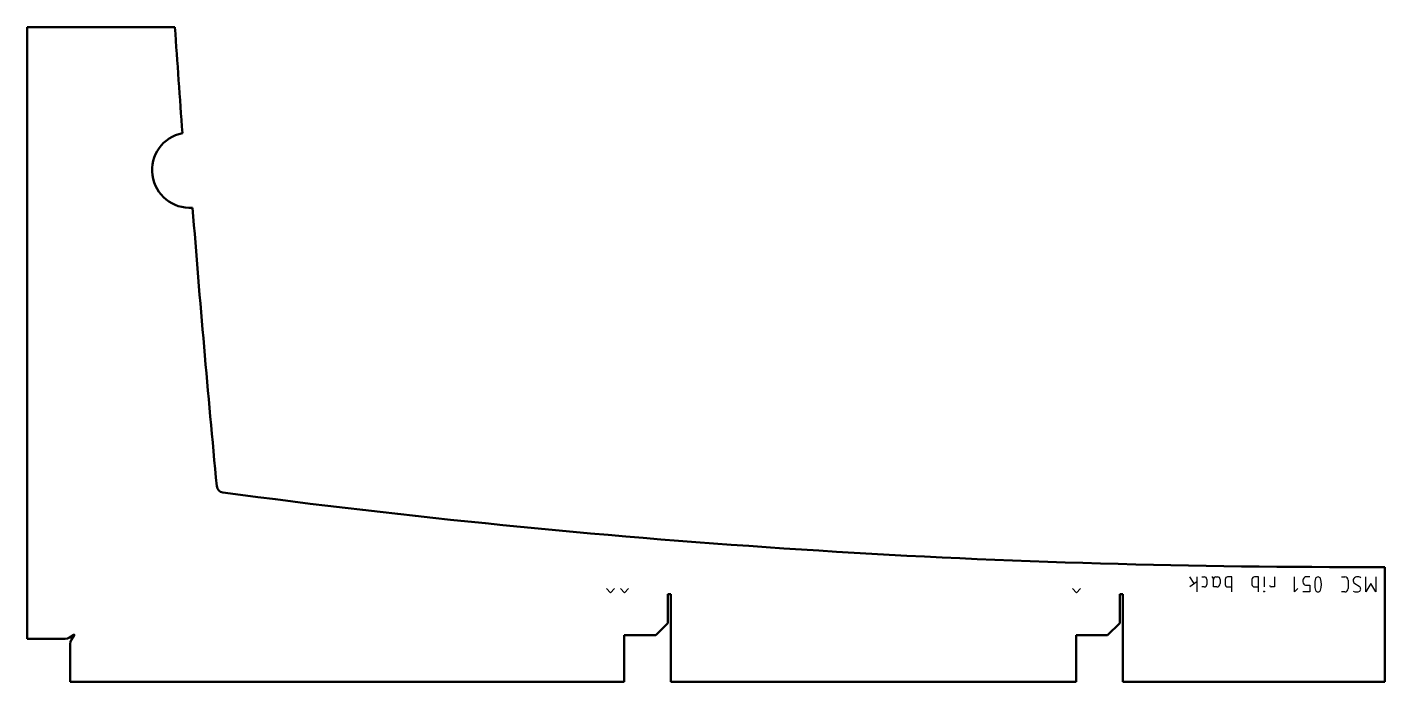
# Model space of a CAD drawing. Header units: millimetres. Extents: x -31 to 870, y -31 to 404.
import ezdxf

# ---------------------------------------------------------------- set-up
doc = ezdxf.new("R2010")
doc.units = ezdxf.units.MM
doc.layers.add('IV_MARK_SURFACE', color=2, linetype='Continuous', lineweight=25)
doc.layers.add('IV_OUTER_PROFILE', color=7, linetype='Continuous', lineweight=50)

msp = doc.modelspace()

# ---------------------------------------------------------------- linework, layer by layer
at = {"layer": 'IV_MARK_SURFACE'}
for p, q in [((743.34, 34.27), (740.56, 38.71)), ((745.01, 38.71), (745.01, 35.38)), ((748.34, 38.71), (750.01, 38.71)), ((751.67, 37.04), (751.67, 33.71)), ((756.12, 37.04), (756.12, 37.6)), ((756.12, 32.04), (756.12, 37.04)), ((757.79, 38.71), (758.9, 38.71)), ((760.56, 37.04), (760.56, 34.27)), ((763.9, 37.04), (763.9, 33.71)), ((768.34, 38.71), (765.56, 38.71)), ((768.34, 32.04), (768.34, 38.71)), ((781.67, 37.04), (781.67, 33.71)), ((786.12, 38.71), (783.34, 38.71)), ((786.12, 32.04), (786.12, 38.71)), ((789.73, 38.71), (789.73, 32.04)), ((796.67, 38.71), (796.67, 32.04)), ((810.01, 28.71), (810.01, 38.71)), ((815.56, 36.49), (815.56, 35.38)), ((820.01, 38.71), (817.23, 38.71)), ((841.12, 38.71), (843.34, 38.71)), ((845.56, 36.49), (845.56, 30.93)), ((857.23, 28.71), (857.23, 38.71)), ((863.9, 38.71), (863.9, 28.71)), ((355.84, 28.25), (353.17, 30.92)), ((358.51, 30.92), (355.84, 28.25)), ((365.17, 28.25), (362.51, 30.92)), ((367.84, 30.92), (365.17, 28.25)), ((665.17, 28.25), (662.51, 30.92)), ((667.84, 30.92), (665.17, 28.25)), ((745.01, 35.38), (740.56, 32.04)), ((745.01, 35.38), (745.01, 28.71)), ((750.01, 32.04), (748.34, 32.04)), ((758.34, 32.04), (756.12, 32.04)), ((765.56, 32.04), (768.34, 32.04)), ((768.34, 28.71), (768.34, 32.04)), ((783.34, 32.04), (786.12, 32.04)), ((786.12, 28.71), (786.12, 32.04)), ((796.67, 32.04), (794.45, 32.04)), ((812.23, 30.93), (810.01, 28.71)), ((820.01, 28.71), (815.56, 28.71)), ((817.23, 33.15), (820.01, 33.15)), ((820.01, 33.15), (820.01, 28.71)), ((843.34, 28.71), (841.12, 28.71)), ((850.01, 34.27), (852.79, 32.6)), ((860.56, 34.27), (857.23, 28.71)), ((863.9, 28.71), (860.56, 34.27))]:
    msp.add_line(p, q, dxfattribs=at)
msp.add_circle((789.73, 28.99), 0.278, dxfattribs=at)
for centre, radius, start, end in [((750.01, 37.04), 1.67, 0, 90), ((755.01, 37.6), 1.11, 0, 90), ((757.79, 37.04), 1.67, 90, 180), ((758.9, 37.04), 1.67, 0, 90), ((765.56, 37.04), 1.67, 90, 180), ((783.34, 37.04), 1.67, 90, 180), ((817.94, 36.44), 2.38, 107.34635, 178.91386), ((837.34, 33.71), 13.99, 163.86614, 196.13386), ((825.56, 36.89), 1.81, 23.03732, 156.96268), ((813.79, 33.71), 13.99, 343.86614, 16.13386), ((843.34, 36.49), 2.22, 0, 90), ((851.22, 36.32), 2.39, 92.36847, 239.55905), ((851.83, 35.04), 3.74, 56.41745, 100.96269), ((750.01, 33.71), 1.67, 270, 360), ((758.34, 34.27), 2.22, 270, 360), ((765.56, 33.71), 1.67, 180, 270), ((783.34, 33.71), 1.67, 180, 270), ((794.45, 33.15), 1.11, 180, 270), ((817.94, 35.42), 2.38, 181.08614, 252.65365), ((825.56, 30.51), 1.8, 202.4119, 337.5881), ((843.34, 30.93), 2.22, 270, 360), ((851.12, 33.4), 4.69, 241.71531, 298.28469), ((851.66, 30.7), 2.21, 319.62628, 59.29837)]:
    msp.add_arc(centre, radius, start, end, dxfattribs=at)
at = {"layer": 'IV_OUTER_PROFILE'}
for p, q in [((66.8, 403.67), (-31.31, 403.67)), ((-31.31, 403.67), (-31.31, -2.4)), ((844.9, 45.25), (869.9, 45.25)), ((869.9, 45.25), (869.9, -30.95)), ((393.9, 8), (393.9, 27.25)), ((393.9, 27.25), (395.9, 27.25)), ((395.9, 27.25), (395.9, -30.95)), ((693.9, 8), (693.9, 27.25)), ((693.9, 27.25), (695.9, 27.25)), ((695.9, 27.25), (695.9, -30.95)), ((-3.2, -1.59), (-0.35, 0.35)), ((-1.94, -2.85), (0, 0)), ((364.9, 0), (385.9, 0)), ((393.9, 8), (385.9, 0)), ((664.9, 0), (685.9, 0)), ((664.9, -30.95), (664.9, 0)), ((693.9, 8), (685.9, 0)), ((-6.06, -2.4), (-31.31, -2.4)), ((-6.06, -2.4), (-4.63, -2.18)), ((-4.63, -2.18), (-3.2, -1.59)), ((-2.75, -5.7), (-2.53, -4.28)), ((-2.75, -5.7), (-2.75, -30.95)), ((-2.53, -4.28), (-1.94, -2.85)), ((364.9, -30.95), (364.9, 0)), ((-2.75, -30.95), (364.9, -30.95)), ((395.9, -30.95), (664.9, -30.95)), ((695.9, -30.95), (869.9, -30.95))]:
    msp.add_line(p, q, dxfattribs=at)
for centre, radius, start, end in [((11091.89, 1145.28), 11050, 183.848236, 184.214197), ((76.6, 308.74), 25, 101.17065, 274.40639), ((11094.9, 1145.25), 11050, 184.471201, 185.433045), ((99.27, 99.46), 4.75, 185.43304, 262.41015), ((844.9, 5695.25), 5650, 262.41015, 270), ((-0.2, 0.15), 0.252, 322.85331, 127.14669)]:
    msp.add_arc(centre, radius, start, end, dxfattribs=at)

doc.saveas('drawing.dxf')
